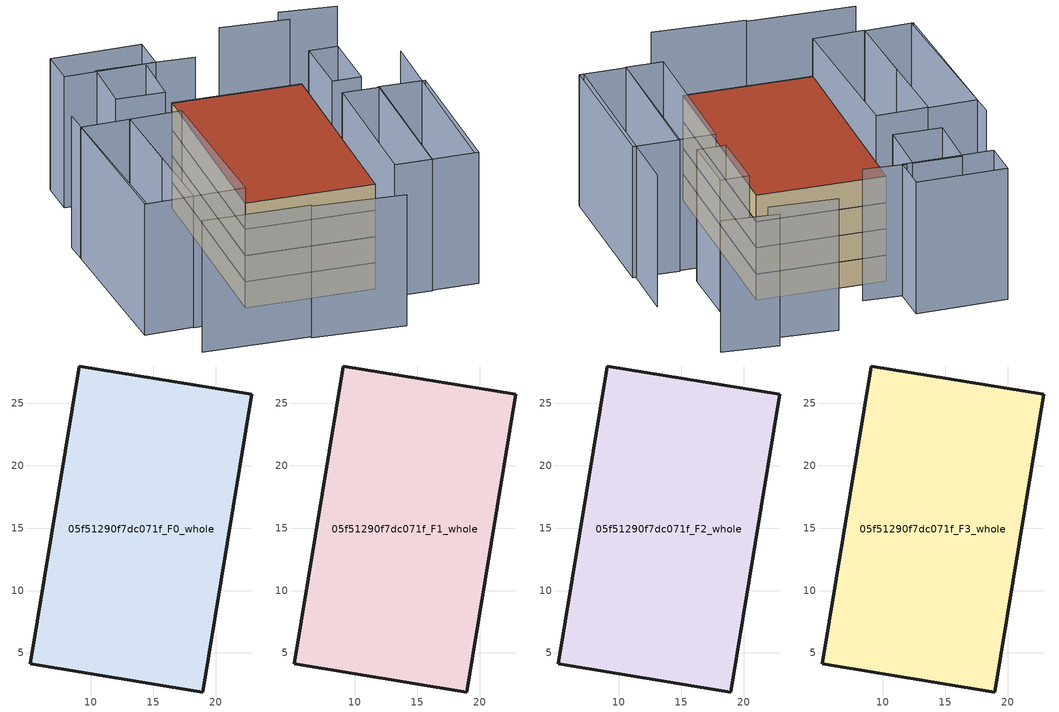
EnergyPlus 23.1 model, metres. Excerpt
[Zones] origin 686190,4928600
05f51290f7dc071f_F0_whole
 floor ground (EU_floor_Construction): 18.98,1.87 22.88,25.74 9.06,27.99 5.16,4.12 z0
 wall outside (EU_wall_Construction): 9.06,27.99 22.88,25.74 18.98,1.87 5.16,4.12 9.06,27.99 z0:3
05f51290f7dc071f_F1_whole
 floor to 05f51290f7dc071f_F0_whole (EU_floor_Construction): 18.98,1.87 22.88,25.74 9.05,27.99 5.16,4.12 z3
 wall outside (EU_wall_Construction): 9.06,27.99 22.88,25.74 18.98,1.87 5.16,4.12 9.06,27.99 z3:6
05f51290f7dc071f_F2_whole
 floor to 05f51290f7dc071f_F1_whole (EU_floor_Construction): 18.98,1.87 22.88,25.74 9.05,27.99 5.16,4.12 z6
 wall outside (EU_wall_Construction): 9.06,27.99 22.88,25.74 18.98,1.87 5.16,4.12 9.06,27.99 z6:9
05f51290f7dc071f_F3_whole
 floor to 05f51290f7dc071f_F2_whole (EU_floor_Construction): 18.98,1.87 22.88,25.74 9.05,27.99 5.16,4.12 z9
 wall outside (EU_wall_Construction): 9.06,27.99 22.88,25.74 18.98,1.87 5.16,4.12 9.06,27.99 z9:12
 roof outside (EU_roof_Construction): 22.88,25.74 18.98,1.87 5.16,4.12 9.06,27.99 z12
shading: 8.09,-5 17.95,-7.06 / -3.39,-2.75 8.13,-4.79 / 28.51,-1.72 32.5,22.33 / -4.2,24.63 -6.6,3.34 / 13.24,30.78 8.66,31.77 / 31.53,34.54 25.52,36.04 / 25.81,34.05 18.54,35.63 / 31.7,15.34 28.94,-1.85 / 28.94,-1.85 23.97,-1.06 / 23.97,-1.06 26.73,16.14 / 26.73,16.14 31.7,15.34 / 20.01,-0.47 22.85,16.68 / 22.85,16.68 26.83,16.02 / 26.83,16.02 23.98,-1.13 / 23.98,-1.13 20.01,-0.47 / -1.59,2.62 0.77,21.27 / 0.77,21.27 6.37,20.57 / 6.37,20.57 4.01,1.91 / 4.01,1.91 -1.59,2.62 / 0.77,21.31 -1.58,2.67 / -1.58,2.67 -6.86,3.33 / -6.86,3.33 -4.5,21.97 / -4.5,21.97 0.77,21.31 / 27.32,26.32 26.25,19 / 26.25,19 23.15,19.46 / 23.15,19.46 24.22,26.78 / 24.22,26.78 27.32,26.32 / 8.05,31.86 6.87,25.13 / 6.87,25.13 1.64,26.05 / 1.64,26.05 2.82,32.78 / 2.82,32.78 8.05,31.86 / 9.75,35.95 9.12,31.62 / 9.12,31.62 -0.66,33.05 / -0.66,33.05 -0.03,37.37 / -0.03,37.37 9.75,35.95 z0:15
[Building]
EU S2 Campaign: North Axis=0; Terrain=City; Solar Distribution=FullExterior
[Site:Location]
Bologna: Latitude=44.5; Longitude=11.25; Time Zone=1; Elevation=37
[SizingPeriod:WeatherFileDays]
AnnualSizingPeriod: Begin Month=1; Begin Day of Month=1; End Month=12; End Day of Month=31; Day of Week for Start Day=Monday; Use Weather File Daylight Saving Period=No; Use Weather File Rain and Snow Indicators=No
[MATERIAL]
EU_InternalMass_Material: Roughness=MediumRough; Thickness=0.1; Conductivity=1; Density=1800; Specific Heat=900; Thermal Absorptance=0.9; Solar Absorptance=0.7; Visible Absorptance=0.7
[MATERIAL:NOMASS] Roughness=MediumRough; Thermal Absorptance=0.9; Solar Absorptance=0.7; Visible Absorptance=0.7
Name | Thermal Resistance
EU_wall_NoMass | 0.937881
EU_roof_NoMass | 0.548572
EU_floor_NoMass | 0.71348
[CONSTRUCTION]
EU_wall_Construction: EU_wall_NoMass
EU_roof_Construction: EU_roof_NoMass
EU_floor_Construction: EU_floor_NoMass
EU_InternalMass_Construction: EU_InternalMass_Material
[ZONE] Type=1; Multiplier=1; Ceiling Height=autocalculate; Volume=1016.15; Floor Area=autocalculate; Part of Total Floor Area=Yes
05f51290f7dc071f_F0_whole; 05f51290f7dc071f_F1_whole; 05f51290f7dc071f_F2_whole; 05f51290f7dc071f_F3_whole
[INTERNALMASS] Construction=EU_InternalMass_Construction; Surface Area=338.717
Name | Zone or ZoneList
05f51290f7dc071f_F0_whole_EU_InternalMass | 05f51290f7dc071f_F0_whole
05f51290f7dc071f_F1_whole_EU_InternalMass | 05f51290f7dc071f_F1_whole
05f51290f7dc071f_F2_whole_EU_InternalMass | 05f51290f7dc071f_F2_whole
05f51290f7dc071f_F3_whole_EU_InternalMass | 05f51290f7dc071f_F3_whole
[OTHEREQUIPMENT] Fuel Type=Electricity; Design Level Calculation Method=Watts/Area; Power per Zone Floor Area=1; Fraction Latent=0; Fraction Radiant=0; Fraction Lost=0; Carbon Dioxide Generation Rate=0; EndUse Subcategory=EU_Step8_InternalGains
Name | Zone or ZoneList or Space or SpaceList | Schedule
EU_Step8_InternalGain_05f51290f7dc071f_F0_whole_f000 | 05f51290f7dc071f_F0_whole | EU_Step8_GainSchedule_05f51290f7dc071f_F0_whole_f000
EU_Step8_InternalGain_05f51290f7dc071f_F1_whole_f000 | 05f51290f7dc071f_F1_whole | EU_Step8_GainSchedule_05f51290f7dc071f_F1_whole_f000
EU_Step8_InternalGain_05f51290f7dc071f_F2_whole_f000 | 05f51290f7dc071f_F2_whole | EU_Step8_GainSchedule_05f51290f7dc071f_F2_whole_f000
EU_Step8_InternalGain_05f51290f7dc071f_F3_whole_f000 | 05f51290f7dc071f_F3_whole | EU_Step8_GainSchedule_05f51290f7dc071f_F3_whole_f000
[ZONEVENTILATION:DESIGNFLOWRATE] Schedule=EU_AlwaysOn; Design Flow Rate Calculation Method=AirChanges/Hour; Air Changes per Hour=0.687892; Ventilation Type=Natural; Fan Pressure Rise=0; Fan Total Efficiency=1; Constant Term Coefficient=1; Temperature Term Coefficient=0; Velocity Term Coefficient=0; Velocity Squared Term Coefficient=0; Minimum Indoor Temperature=-100; Maximum Indoor Temperature=100; Delta Temperature=-100; Minimum Outdoor Temperature=-100; Maximum Outdoor Temperature=100; Maximum Wind Speed=40
Name | Zone or ZoneList or Space or SpaceList
EU_ConstantAir_05f51290f7dc071f_F0_whole | 05f51290f7dc071f_F0_whole
EU_ConstantAir_05f51290f7dc071f_F1_whole | 05f51290f7dc071f_F1_whole
EU_ConstantAir_05f51290f7dc071f_F2_whole | 05f51290f7dc071f_F2_whole
EU_ConstantAir_05f51290f7dc071f_F3_whole | 05f51290f7dc071f_F3_whole
[HVACTEMPLATE:THERMOSTAT] Constant Heating Setpoint=20; Constant Cooling Setpoint=50
EU_HeatOnly_05f51290f7dc071f_F0_whole; EU_HeatOnly_05f51290f7dc071f_F1_whole; EU_HeatOnly_05f51290f7dc071f_F2_whole; EU_HeatOnly_05f51290f7dc071f_F3_whole
[HVACTEMPLATE:ZONE:IDEALLOADSAIRSYSTEM] System Availability Schedule=EU_AlwaysOn; Maximum Heating Supply Air Temperature=50; Minimum Cooling Supply Air Temperature=13; Maximum Heating Supply Air Humidity Ratio=0.0156; Minimum Cooling Supply Air Humidity Ratio=0.0077; Heating Limit=NoLimit; Cooling Limit=NoLimit; Heating Availability Schedule=EU_AlwaysOn; Cooling Availability Schedule=EU_CoolingOff; Dehumidification Control Type=ConstantSensibleHeatRatio; Cooling Sensible Heat Ratio=0.7; Dehumidification Setpoint=60; Humidification Control Type=None; Humidification Setpoint=30; Outdoor Air Method=None; Outdoor Air Flow Rate per Person=0.00944; Outdoor Air Flow Rate per Zone Floor Area=0; Outdoor Air Flow Rate per Zone=0; Demand Controlled Ventilation Type=None; Outdoor Air Economizer Type=NoEconomizer; Heat Recovery Type=None; Sensible Heat Recovery Effectiveness=0.7; Latent Heat Recovery Effectiveness=0.65
Name | Template Thermostat
05f51290f7dc071f_F0_whole | EU_HeatOnly_05f51290f7dc071f_F0_whole
05f51290f7dc071f_F1_whole | EU_HeatOnly_05f51290f7dc071f_F1_whole
05f51290f7dc071f_F2_whole | EU_HeatOnly_05f51290f7dc071f_F2_whole
05f51290f7dc071f_F3_whole | EU_HeatOnly_05f51290f7dc071f_F3_whole
[SIZING:ZONE] Zone Cooling Design Supply Air Temperature Input Method=SupplyAirTemperature; Zone Cooling Design Supply Air Temperature=13; Zone Heating Design Supply Air Temperature Input Method=SupplyAirTemperature; Zone Heating Design Supply Air Temperature=50; Zone Cooling Design Supply Air Humidity Ratio=0.008; Zone Heating Design Supply Air Humidity Ratio=0.008; Cooling Design Air Flow Method=DesignDay; Cooling Design Air Flow Rate=0; Cooling Minimum Air Flow per Zone Floor Area=0.000762; Cooling Minimum Air Flow=0; Cooling Minimum Air Flow Fraction=0.2; Heating Design Air Flow Method=DesignDay; Heating Design Air Flow Rate=0; Heating Maximum Air Flow per Zone Floor Area=0.002032; Heating Maximum Air Flow=0.141576; Heating Maximum Air Flow Fraction=0.3; Account for Dedicated Outdoor Air System=No; Dedicated Outdoor Air System Control Strategy=NeutralSupplyAir; Dedicated Outdoor Air Low Setpoint Temperature for Design=autosize; Dedicated Outdoor Air High Setpoint Temperature for Design=autosize; Zone Load Sizing Method=Sensible Load Only No Latent Load; Zone Latent Cooling Design Supply Air Humidity Ratio Input Method=HumidityRatioDifference; Zone Cooling Design Supply Air Humidity Ratio Difference=0.005; Zone Latent Heating Design Supply Air Humidity Ratio Input Method=HumidityRatioDifference; Zone Humidification Design Supply Air Humidity Ratio Difference=0.005
05f51290f7dc071f_F0_whole; 05f51290f7dc071f_F1_whole; 05f51290f7dc071f_F2_whole; 05f51290f7dc071f_F3_whole
[SCHEDULE:CONSTANT]
Name | Hourly Value
EU_AlwaysOn | 1
EU_CoolingOff | 0
[SCHEDULE:FILE] Column Number=1; Rows to Skip at Top=0; Number of Hours of Data=8760; Column Separator=Comma; Interpolate to Timestep=No; Minutes per Item=60; Adjust Schedule for Daylight Savings=Yes
Name | File
EU_Step8_GainSchedule_05f51290f7dc071f_F0_whole_f000 | ../../schedules/05f51290f7dc071f/05f51290f7dc071f_F0_whole_f000_gain.csv
EU_Step8_GainSchedule_05f51290f7dc071f_F1_whole_f000 | ../../schedules/05f51290f7dc071f/05f51290f7dc071f_F1_whole_f000_gain.csv
EU_Step8_GainSchedule_05f51290f7dc071f_F2_whole_f000 | ../../schedules/05f51290f7dc071f/05f51290f7dc071f_F2_whole_f000_gain.csv
EU_Step8_GainSchedule_05f51290f7dc071f_F3_whole_f000 | ../../schedules/05f51290f7dc071f/05f51290f7dc071f_F3_whole_f000_gain.csv
